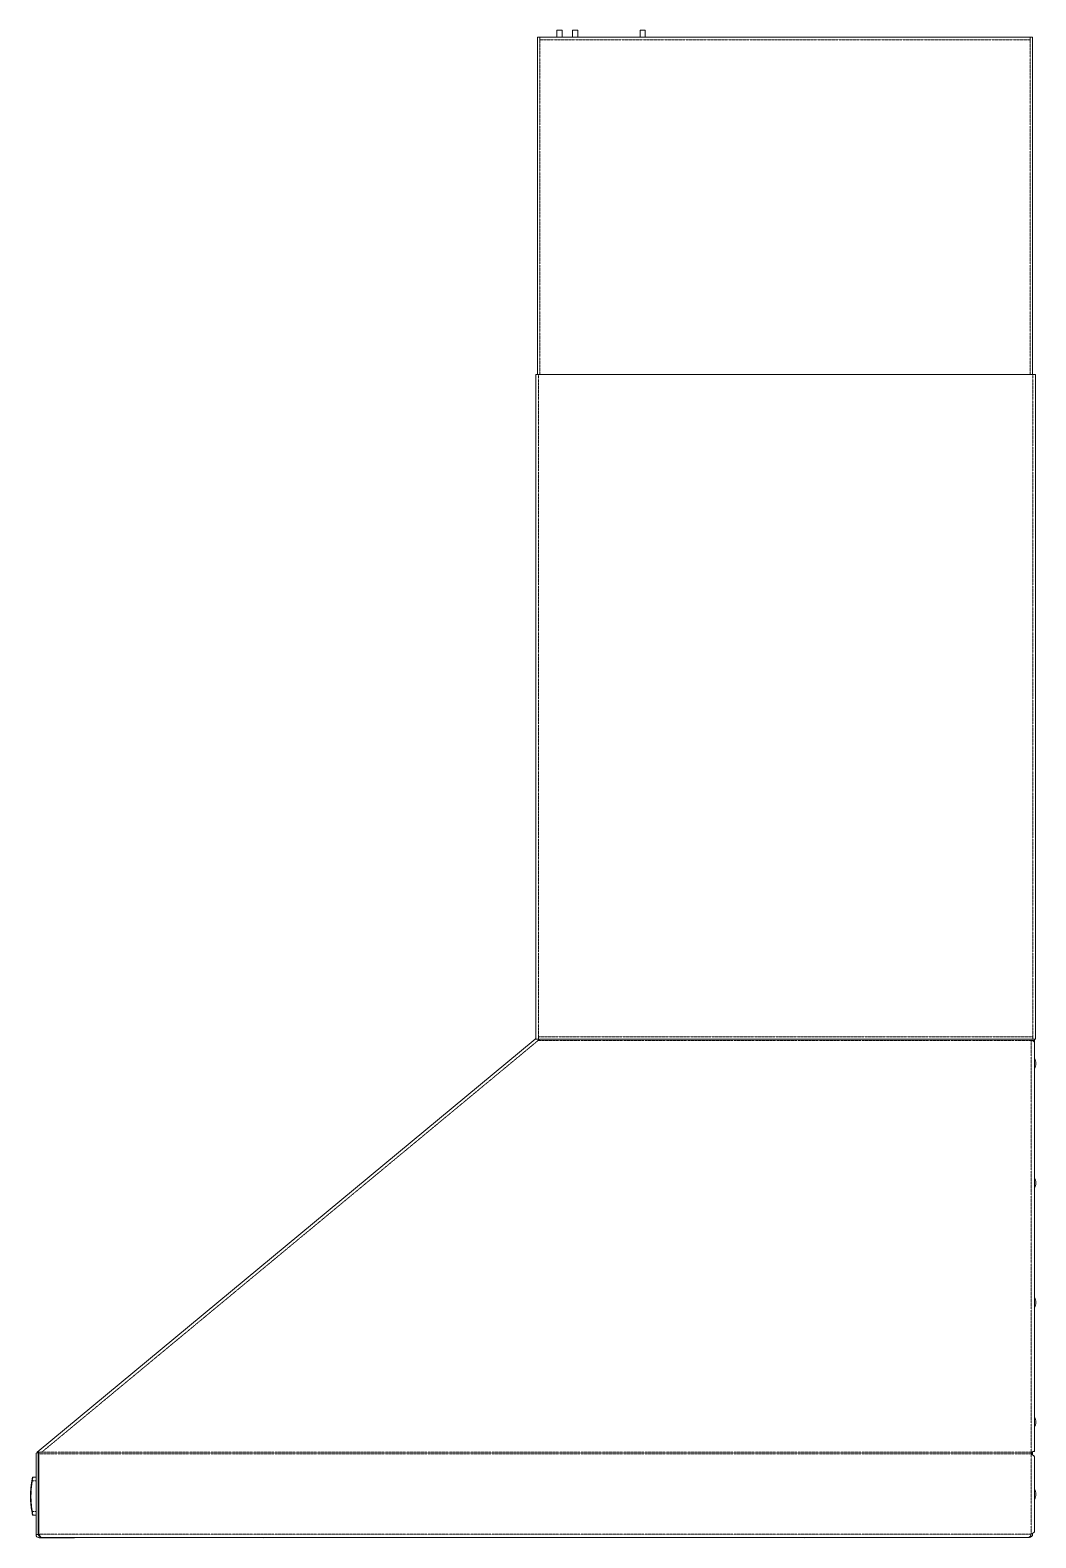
# Model space of a CAD drawing. Header units: millimetres. Extents: x 46989 to 543236, y 252623 to 526638.
# Drawn here: x 87554 to 104954, y 412126 to 438212 of the extents above; entities that cross this region are included whole.
import ezdxf

# ---------------------------------------------------------------- set-up
doc = ezdxf.new("R2010")
doc.units = ezdxf.units.MM
doc.linetypes.add('PHANTOM', pattern=[20, 10, -2, 2, -2, 2, -2])

msp = doc.modelspace()

# ---------------------------------------------------------------- linework, layer by layer
at = {"color": 7, "lineweight": 13, "ltscale": 0.00148}
for p, q in [((96330, 438089), (96330, 438047)), ((96372, 438089), (96372, 438047))]:
    msp.add_line(p, q, dxfattribs=at)
at = {"color": 7, "lineweight": 13, "ltscale": 0.001475}
for p, q in [((96372, 438089), (96330, 438089)), ((96372, 438089), (96415, 438089)), ((104856, 438089), (104856, 438047)), ((104898, 438089), (104856, 438089)), ((96347, 432255), (96305, 432255)), ((104945, 432255), (104902, 432255)), ((96305, 420754), (96305, 420796)), ((96347, 420754), (96347, 420796)), ((104902, 420754), (104902, 420796)), ((96347, 420754), (96305, 420754)), ((104902, 420754), (104945, 420754))]:
    msp.add_line(p, q, dxfattribs=at)
at = {"color": 7, "lineweight": 13, "ltscale": 0.03937}
for p, q in [((96330, 438047), (96330, 432255)), ((104813, 438089), (96431, 438089)), ((104898, 438089), (104898, 432255)), ((96305, 420796), (96305, 432255)), ((104902, 432255), (96347, 432255)), ((104945, 420754), (104945, 432255)), ((87676, 413609), (96292, 420756)), ((96406, 420754), (104860, 420754)), ((104932, 420697), (104932, 413623)), ((87655, 412185), (87655, 413565)), ((87690, 412185), (87690, 413565)), ((87704, 413577), (87704, 412188)), ((104932, 413520), (104932, 412245)), ((88314, 412129), (87712, 412129)), ((104822, 412131), (87757, 412131))]:
    msp.add_line(p, q, dxfattribs=at)
at = {"color": 7, "lineweight": 13, "ltscale": 0.001469}
for p, q in [((96372, 438047), (96372, 438089)), ((96347, 420796), (96347, 420754))]:
    msp.add_line(p, q, dxfattribs=at)
at = {"color": 7, "lineweight": 13, "ltscale": 1.6e-05}
msp.add_line((96372, 438089), (96372, 438089), dxfattribs=at)
at = {"color": 7, "lineweight": 13, "ltscale": 0.019588}
msp.add_line((96937, 438089), (96372, 438089), dxfattribs=at)
at = {"color": 7, "linetype": 'PHANTOM', "lineweight": 13, "ltscale": 0.03937}
for p, q in [((96372, 438047), (96372, 432255)), ((104856, 438047), (96372, 438047)), ((104856, 438047), (104856, 432255)), ((96347, 420796), (96347, 432255)), ((104902, 420796), (104902, 432255)), ((96347, 420796), (104902, 420796)), ((87755, 413609), (96339, 420729)), ((104875, 420729), (96339, 420729)), ((104875, 420729), (104875, 413609)), ((104875, 413577), (87704, 413577)), ((104875, 413609), (87755, 413609)), ((104875, 413577), (104875, 412188)), ((104875, 412188), (87704, 412188))]:
    msp.add_line(p, q, dxfattribs=at)
at = {"color": 7, "lineweight": 13, "ltscale": 0.00047}
for p, q in [((96415, 438089), (96428, 438089)), ((96390, 420754), (96403, 420754))]:
    msp.add_line(p, q, dxfattribs=at)
at = {"color": 7, "lineweight": 13, "ltscale": 1.9e-05}
msp.add_line((96431, 438089), (96430, 438089), dxfattribs=at)
at = {"color": 7, "lineweight": 13, "ltscale": 0.00426}
for p, q in [((96667, 438089), (96667, 438212)), ((96757, 438089), (96757, 438212)), ((96757, 438089), (96757, 438212)), ((96757, 438089), (96757, 438212)), ((96757, 438089), (96757, 438212)), ((96937, 438089), (96937, 438212)), ((97027, 438089), (97027, 438212)), ((97027, 438089), (97027, 438212)), ((98107, 438089), (98107, 438212)), ((98197, 438089), (98197, 438212)), ((98197, 438089), (98197, 438212))]:
    msp.add_line(p, q, dxfattribs=at)
at = {"color": 7, "lineweight": 13, "ltscale": 0.003125}
for p, q in [((96757, 438212), (96667, 438212)), ((97027, 438212), (96937, 438212)), ((98197, 438212), (98107, 438212))]:
    msp.add_line(p, q, dxfattribs=at)
at = {"color": 7, "lineweight": 13, "ltscale": 0.000813}
msp.add_line((97050, 438089), (97027, 438089), dxfattribs=at)
at = {"color": 7, "lineweight": 13, "ltscale": 0.0157}
msp.add_line((104856, 438089), (104403, 438089), dxfattribs=at)
at = {"color": 7, "lineweight": 13, "ltscale": 6e-05}
msp.add_line((104815, 438089), (104813, 438089), dxfattribs=at)
at = {"color": 7, "lineweight": 13, "ltscale": 0.000441}
msp.add_line((96292, 420756), (96305, 420756), dxfattribs=at)
at = {"color": 7, "lineweight": 13, "ltscale": 0.001431}
msp.add_line((96339, 420729), (96371, 420756), dxfattribs=at)
at = {"color": 7, "lineweight": 13, "ltscale": 0.001212}
msp.add_line((96406, 420754), (96371, 420754), dxfattribs=at)
at = {"color": 7, "lineweight": 13, "ltscale": 0.001211}
msp.add_line((96406, 420754), (96371, 420754), dxfattribs=at)
at = {"color": 7, "lineweight": 13, "ltscale": 0.00065}
msp.add_line((96371, 420754), (96390, 420754), dxfattribs=at)
at = {"color": 7, "lineweight": 13, "ltscale": 0.001465}
msp.add_line((104902, 420754), (104860, 420754), dxfattribs=at)
at = {"color": 7, "lineweight": 13, "ltscale": 0.001408}
msp.add_line((104862, 420754), (104902, 420754), dxfattribs=at)
at = {"color": 7, "lineweight": 13, "ltscale": 0.001817}
msp.add_line((104928, 420729), (104875, 420729), dxfattribs=at)
at = {"color": 7, "lineweight": 13, "ltscale": 0.000158}
for p, q in [((104932, 420729), (104928, 420729)), ((104932, 420710), (104928, 420710))]:
    msp.add_line(p, q, dxfattribs=at)
at = {"color": 7, "lineweight": 13, "ltscale": 0.000846}
msp.add_line((104932, 420754), (104932, 420729), dxfattribs=at)
at = {"color": 7, "lineweight": 13, "ltscale": 0.000686}
msp.add_line((104932, 420710), (104932, 420729), dxfattribs=at)
at = {"color": 7, "lineweight": 13, "ltscale": 0.001627}
for p, q in [((104932, 420423), (104932, 420377)), ((104932, 418356), (104932, 418309)), ((104932, 416288), (104932, 416241)), ((104932, 414220), (104932, 414174)), ((104932, 412973), (104932, 412927))]:
    msp.add_line(p, q, dxfattribs=at)
at = {"color": 7, "lineweight": 13, "ltscale": 0.004623}
for p, q in [((104932, 420377), (104932, 420243)), ((104932, 418309), (104932, 418176)), ((104932, 416241), (104932, 416108)), ((104932, 414174), (104932, 414040)), ((104932, 412927), (104932, 412793))]:
    msp.add_line(p, q, dxfattribs=at)
at = {"color": 7, "lineweight": 13, "ltscale": 7.6e-05}
msp.add_line((87676, 413609), (87678, 413609), dxfattribs=at)
at = {"color": 7, "lineweight": 13, "ltscale": 0.0012}
for p, q in [((87676, 413609), (87698, 413582)), ((87690, 412185), (87655, 412185)), ((87712, 412163), (87712, 412129))]:
    msp.add_line(p, q, dxfattribs=at)
at = {"color": 7, "lineweight": 13, "ltscale": 1.5e-05}
msp.add_line((87697, 413582), (87697, 413581), dxfattribs=at)
at = {"color": 7, "lineweight": 13, "ltscale": 0.00175}
msp.add_line((87755, 413609), (87704, 413609), dxfattribs=at)
at = {"color": 7, "lineweight": 13, "ltscale": 0.001129}
for p, q in [((87704, 413577), (87704, 413609)), ((104875, 413577), (104875, 413609))]:
    msp.add_line(p, q, dxfattribs=at)
at = {"color": 7, "lineweight": 13, "ltscale": 0.000792}
msp.add_line((104898, 413578), (104875, 413578), dxfattribs=at)
at = {"color": 7, "lineweight": 13, "ltscale": 0.001198}
msp.add_line((104898, 413578), (104898, 413613), dxfattribs=at)
at = {"color": 7, "lineweight": 13, "ltscale": 0.000579}
msp.add_line((104898, 413562), (104898, 413578), dxfattribs=at)
at = {"color": 7, "lineweight": 13, "ltscale": 0.00017}
msp.add_line((104932, 413623), (104927, 413623), dxfattribs=at)
at = {"color": 7, "lineweight": 13, "ltscale": 9e-06}
msp.add_line((87563, 412937), (87563, 412937), dxfattribs=at)
at = {"color": 7, "lineweight": 13, "ltscale": 0.00018}
msp.add_line((87563, 412932), (87563, 412937), dxfattribs=at)
at = {"color": 7, "lineweight": 13, "ltscale": 0.000434}
msp.add_line((87565, 412968), (87566, 412980), dxfattribs=at)
at = {"color": 7, "lineweight": 13, "ltscale": 6e-06}
msp.add_line((87565, 412967), (87565, 412968), dxfattribs=at)
at = {"color": 7, "lineweight": 13, "ltscale": 0.000538}
msp.add_line((87568, 412993), (87566, 412978), dxfattribs=at)
at = {"color": 7, "lineweight": 13, "ltscale": 0.000316}
msp.add_line((87566, 412980), (87567, 412989), dxfattribs=at)
at = {"color": 7, "lineweight": 13, "ltscale": 3e-06}
for p, q in [((87566, 412980), (87566, 412980)), ((87571, 413025), (87571, 413025))]:
    msp.add_line(p, q, dxfattribs=at)
at = {"color": 7, "lineweight": 13, "ltscale": 4e-06}
for p, q in [((87566, 412980), (87566, 412980)), ((87566, 412980), (87566, 412980)), ((87568, 412995), (87568, 412995))]:
    msp.add_line(p, q, dxfattribs=at)
at = {"color": 7, "lineweight": 13, "ltscale": 0.000296}
for p, q in [((87566, 412978), (87566, 412969)), ((87568, 412694), (87569, 412686))]:
    msp.add_line(p, q, dxfattribs=at)
at = {"color": 7, "lineweight": 13, "ltscale": 0.000141}
msp.add_line((87567, 412989), (87568, 412994), dxfattribs=at)
at = {"color": 7, "lineweight": 13, "ltscale": 0.000123}
msp.add_line((87567, 412990), (87568, 412993), dxfattribs=at)
at = {"color": 7, "lineweight": 13, "ltscale": 0.000209}
msp.add_line((87567, 412984), (87567, 412990), dxfattribs=at)
at = {"color": 7, "lineweight": 13, "ltscale": 2e-06}
msp.add_line((87567, 412983), (87567, 412983), dxfattribs=at)
at = {"color": 7, "lineweight": 13, "ltscale": 0.000162}
msp.add_line((87569, 413004), (87568, 412999), dxfattribs=at)
at = {"color": 7, "lineweight": 13, "ltscale": 1.2e-05}
msp.add_line((87568, 413001), (87568, 413001), dxfattribs=at)
at = {"color": 7, "lineweight": 13, "ltscale": 0.000213}
msp.add_line((87568, 412995), (87568, 413001), dxfattribs=at)
at = {"color": 7, "lineweight": 13, "ltscale": 3.4e-05}
for p, q in [((87568, 412999), (87568, 413000)), ((87562, 412776), (87562, 412777))]:
    msp.add_line(p, q, dxfattribs=at)
at = {"color": 7, "lineweight": 13, "ltscale": 0.000109}
msp.add_line((87568, 412999), (87568, 412996), dxfattribs=at)
at = {"color": 7, "lineweight": 13, "ltscale": 0.000129}
msp.add_line((87570, 413022), (87571, 413025), dxfattribs=at)
at = {"color": 7, "lineweight": 13, "ltscale": 9.1e-05}
msp.add_line((87570, 413019), (87570, 413022), dxfattribs=at)
at = {"color": 7, "lineweight": 13, "ltscale": 5.8e-05}
msp.add_line((87570, 413019), (87570, 413017), dxfattribs=at)
at = {"color": 7, "linetype": 'PHANTOM', "lineweight": 13, "ltscale": 0.000117}
msp.add_line((87574, 412979), (87573, 412976), dxfattribs=at)
at = {"color": 7, "linetype": 'PHANTOM', "lineweight": 13, "ltscale": 0.00025}
for p, q in [((87583, 413111), (87590, 413110)), ((87590, 412584), (87583, 412583))]:
    msp.add_line(p, q, dxfattribs=at)
at = {"color": 7, "lineweight": 13, "ltscale": 0.000557}
msp.add_line((87586, 413133), (87589, 413149), dxfattribs=at)
at = {"color": 7, "linetype": 'PHANTOM', "lineweight": 13, "ltscale": 0.002269}
msp.add_line((87590, 413110), (87655, 413110), dxfattribs=at)
at = {"color": 7, "linetype": 'PHANTOM', "lineweight": 13, "ltscale": 0.000669}
for p, q in [((87597, 413155), (87600, 413174)), ((87600, 412519), (87597, 412538))]:
    msp.add_line(p, q, dxfattribs=at)
at = {"color": 7, "lineweight": 13, "ltscale": 0.001905}
for p, q in [((87600, 413174), (87655, 413174)), ((87600, 412519), (87655, 412519))]:
    msp.add_line(p, q, dxfattribs=at)
at = {"color": 7, "lineweight": 13, "ltscale": 0.00225}
for p, q in [((87655, 413174), (87655, 413110)), ((87655, 412584), (87655, 412519))]:
    msp.add_line(p, q, dxfattribs=at)
at = {"color": 7, "lineweight": 13, "ltscale": 0.01825}
msp.add_line((87655, 413110), (87655, 412584), dxfattribs=at)
at = {"color": 7, "lineweight": 13, "ltscale": 0.000168}
msp.add_line((87561, 412869), (87561, 412874), dxfattribs=at)
at = {"color": 7, "lineweight": 13, "ltscale": 3.3e-05}
msp.add_line((87561, 412868), (87561, 412869), dxfattribs=at)
at = {"color": 7, "lineweight": 13, "ltscale": 0.000323}
msp.add_line((87561, 412830), (87561, 412839), dxfattribs=at)
at = {"color": 7, "lineweight": 13, "ltscale": 0.000324}
msp.add_line((87561, 412820), (87561, 412830), dxfattribs=at)
at = {"color": 7, "lineweight": 13, "ltscale": 2.6e-05}
msp.add_line((87561, 412807), (87561, 412806), dxfattribs=at)
at = {"color": 7, "lineweight": 13, "ltscale": 6.1e-05}
msp.add_line((87562, 412792), (87562, 412790), dxfattribs=at)
at = {"color": 7, "lineweight": 13, "ltscale": 1.4e-05}
msp.add_line((87562, 412790), (87562, 412790), dxfattribs=at)
at = {"color": 7, "lineweight": 13, "ltscale": 0.000442}
msp.add_line((87562, 412790), (87562, 412777), dxfattribs=at)
at = {"color": 7, "lineweight": 13, "ltscale": 3.5e-05}
msp.add_line((87562, 412775), (87562, 412776), dxfattribs=at)
at = {"color": 7, "lineweight": 13, "ltscale": 0.000612}
msp.add_line((87564, 412746), (87565, 412728), dxfattribs=at)
at = {"color": 7, "lineweight": 13, "ltscale": 0.000102}
msp.add_line((87568, 412691), (87568, 412694), dxfattribs=at)
at = {"color": 7, "lineweight": 13, "ltscale": 2.1e-05}
for q in [(87568, 412691), (87569, 412690)]:
    msp.add_line((87568, 412691), q, dxfattribs=at)
at = {"color": 7, "lineweight": 13, "ltscale": 5.6e-05}
msp.add_line((87571, 412664), (87571, 412666), dxfattribs=at)
at = {"color": 7, "lineweight": 13, "ltscale": 0.000404}
msp.add_line((87571, 412664), (87573, 412653), dxfattribs=at)
at = {"color": 7, "lineweight": 13, "ltscale": 5.3e-05}
msp.add_line((87573, 412651), (87573, 412653), dxfattribs=at)
at = {"color": 7, "lineweight": 13, "ltscale": 2.4e-05}
msp.add_line((87573, 412651), (87573, 412651), dxfattribs=at)
at = {"color": 7, "lineweight": 13, "ltscale": 0.000208}
msp.add_line((87574, 412641), (87573, 412647), dxfattribs=at)
at = {"color": 7, "lineweight": 13, "ltscale": 2.2e-05}
msp.add_line((87574, 412639), (87574, 412639), dxfattribs=at)
at = {"color": 7, "lineweight": 13, "ltscale": 8.8e-05}
msp.add_line((87575, 412636), (87574, 412639), dxfattribs=at)
at = {"color": 7, "linetype": 'PHANTOM', "lineweight": 13, "ltscale": 0.00227}
msp.add_line((87590, 412584), (87655, 412584), dxfattribs=at)
at = {"color": 7, "lineweight": 13, "ltscale": 0.000247}
msp.add_line((87719, 412163), (87712, 412163), dxfattribs=at)
at = {"color": 7, "lineweight": 13, "ltscale": 0.000873}
msp.add_line((104874, 412142), (104860, 412162), dxfattribs=at)
at = {"color": 7, "lineweight": 13, "ltscale": 0.000511}
msp.add_line((104898, 412188), (104898, 412203), dxfattribs=at)
at = {"color": 7, "lineweight": 13, "ltscale": 7.9e-05}
msp.add_line((88314, 412131), (88314, 412129), dxfattribs=at)
at = {"color": 7, "lineweight": 13, "ltscale": 0.000199}
for p, q in [((91582, 412126), (91579, 412131)), ((91582, 412126), (91586, 412131)), ((100942, 412126), (100939, 412131)), ((100942, 412126), (100946, 412131))]:
    msp.add_line(p, q, dxfattribs=at)
at = {"color": 7, "lineweight": 13, "ltscale": 0.000545}
msp.add_line((104825, 412131), (104841, 412131), dxfattribs=at)
at = {"color": 7, "lineweight": 13, "ltscale": 0.000289}
msp.add_line((104841, 412131), (104841, 412139), dxfattribs=at)
at = {"color": 7, "lineweight": 13, "ltscale": 0.03937}
for points in [[(87704, 413581), (87699, 413581), (87698, 413581)], [(104875, 413609), (104889, 413615), (104902, 413620), (104920, 413624), (104925, 413624), (104931, 413624), (104932, 413623), (104932, 413623), (104932, 413623), (104932, 413623)], [(104932, 413520), (104931, 413526), (104930, 413530), (104925, 413538), (104916, 413547), (104904, 413557), (104895, 413564), (104875, 413577)], [(104885, 413601), (104897, 413612), (104910, 413619), (104927, 413623)], [(104898, 413562), (104912, 413551), (104921, 413543), (104927, 413534), (104930, 413529), (104932, 413520)], [(87704, 412188), (87721, 412161), (87726, 412153), (87735, 412143), (87740, 412138), (87746, 412134), (87752, 412132), (87757, 412131)], [(104822, 412131), (104831, 412133), (104839, 412137), (104844, 412142), (104853, 412152), (104869, 412178), (104875, 412188)], [(104932, 412245), (104931, 412238), (104928, 412232), (104923, 412224), (104916, 412216), (104903, 412207), (104894, 412200), (104875, 412188)]]:
    msp.add_lwpolyline(points, dxfattribs=at)
for centre, radius, start, end in [((96431, 438070), 19.6, 90.0157, 97.4006), ((104813, 433126), 4964, 89.5095, 89.9998), ((96328, 420712), 56.9, 114.5207, 129.6739), ((96406, 420773), 19.6, 262.1909, 269.9815), ((104860, 425718), 4964, 270.0002, 270.4905), ((104755, 420333), 198, 360, 26.9915), ((104755, 420333), 198, 0, 26.9915), ((104755, 420333), 198, 333.0085, 0), ((104755, 420333), 198, 333.0085, 0), ((104755, 418266), 198, 360, 26.9915), ((104755, 418266), 198, 0, 26.9915), ((104755, 418266), 198, 333.0085, 0), ((104755, 418266), 198, 333.0085, 0), ((104755, 416198), 198, 360, 26.9915), ((104755, 416198), 198, 0, 26.9915), ((104755, 416198), 198, 333.0085, 0), ((104755, 416198), 198, 333.0085, 0), ((104755, 414130), 198, 360, 26.9915), ((104755, 414130), 198, 0, 26.9915), ((104755, 414130), 198, 333.0085, 0), ((104755, 414130), 198, 333.0085, 0), ((87712, 413565), 56.9, 129.6739, 180), ((87691, 412729), 880, 89.1342, 90.854), ((87712, 413565), 22.3, 129.6739, 180), ((87698, 413582), 0.832, 221.1096, 252.1958), ((105106, 413415), 290, 139.9404, 142.9537), ((89173, 412847), 1612, 175.3424, 179.101), ((89035, 412856), 1474, 175.6815, 176.8584), ((87582, 412994), 14.5, 171.4685, 182.0488), ((89212, 412844), 1651, 173.6949, 174.4265), ((88976, 412870), 1414, 172.93, 173.7054), ((89242, 412839), 1682, 169.9053, 170.6877), ((89267, 412834), 1707, 168.6988, 169.3627), ((87600, 413167), 7.2, 90, 168.6989), ((104755, 412883), 198, 360, 26.9915), ((104755, 412883), 198, 0, 26.9915), ((89169, 412847), 1608, 177.2101, 179.0226), ((89156, 412847), 1595, 179.2295, 180.2832), ((89171, 412847), 1611, 179.9952, 182.0082), ((89199, 412849), 1638, 184.2197, 187.683), ((89766, 412902), 2208, 185.5064, 186.1345), ((104755, 412883), 198, 333.0085, 0), ((104755, 412883), 198, 333.0085, 0), ((89248, 412856), 1687, 189.3254, 191.3221), ((87600, 412526), 7.2, 191.3192, 270), ((87712, 412185), 56.9, 180, 270), ((87712, 412185), 22.3, 180, 270), ((104841, 412188), 56.9, 270, 0), ((104908, 412245), 24.1, 342.4622, 359.7355), ((88314, 412185), 56.9, 270, 286.2537), ((104823, 412151), 19.7, 270.0212, 278.4738)]:
    msp.add_arc(centre, radius, start, end, dxfattribs=at)
at = {"color": 7, "linetype": 'PHANTOM', "lineweight": 13, "ltscale": 0.03937}
for centre, radius, start, end in [((89179, 412847), 1611, 175.3917, 189.3852), ((89210, 412843), 1642, 170.6747, 175.2493), ((89752, 412794), 2185, 170.4673, 171.6834), ((89742, 412899), 2176, 188.3249, 189.5462)]:
    msp.add_arc(centre, radius, start, end, dxfattribs=at)
at = {"color": 7, "lineweight": 13, "ltscale": 0.03937}
for centre, major_axis, ratio, start_param, end_param in [((104875, 420697), (-56.9, 0), 0.571646, 3.141593, 4.712389), ((104875, 420697), (56.9, 0), 0.571646, 0, 0.402464), ((286364, 413677), (198804, 837), 0.089966, 3.126452, 3.15597)]:
    msp.add_ellipse(centre, major_axis=major_axis, ratio=ratio, start_param=start_param, end_param=end_param, dxfattribs=at)

doc.saveas('drawing.dxf')
